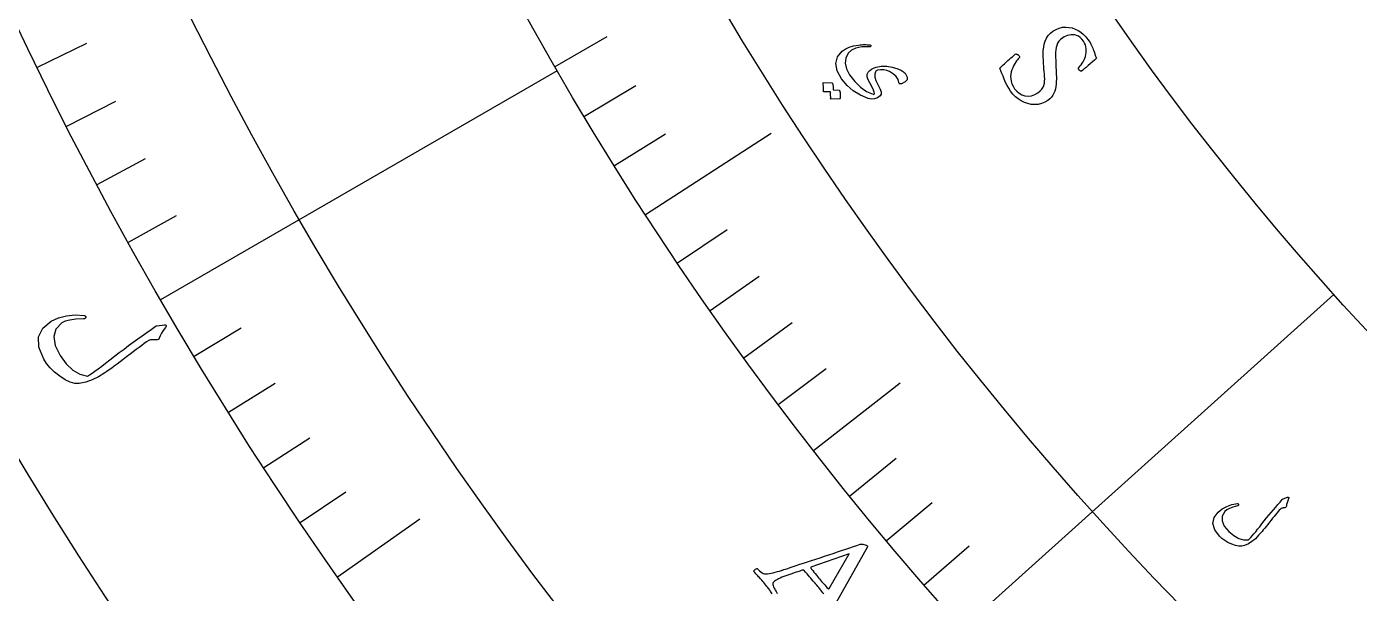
# Model space of a CAD drawing. Header units: millimetres. Extents: x -68 to 68, y -68 to 87.
# Drawn here: x -55.08 to -33.47, y -35.31 to -26.12 of the extents above; entities that cross this region are included whole.
import ezdxf

# ---------------------------------------------------------------- set-up
doc = ezdxf.new("R2010")
doc.units = ezdxf.units.MM
for name, color, linetype in [('ENGRAVE', 7, 'Continuous'), ('ENGRAVE_FINE', 8, 'Continuous'), ('TEXT', 5, 'Continuous')]:
    doc.layers.add(name, color=color, linetype=linetype)

msp = doc.modelspace()

# ---------------------------------------------------------------- linework, layer by layer
at = {"layer": 'ENGRAVE'}
for points in [[(-52.9033, -30.5437), (-46.4731, -26.8313)], [(-45.0436, -29.1675), (-43.0038, -27.8467)], [(-39.9032, -35.8804), (-33.88, -30.4645)], [(-42.3211, -32.9938), (-40.9157, -31.8982)], [(-50.04, -35.0384), (-48.7019, -34.1014)]]:
    msp.add_lwpolyline(points, dxfattribs=at)
for radius in [66.15, 66.15, 64.3781, 61.0875, 61.0875, 58.4888, 53.6625, 53.6625, 50.8275, 45.5625, 45.5625]:
    msp.add_circle((0, 0), radius, dxfattribs=at)
at = {"layer": 'ENGRAVE_FINE'}
for points in [[(-46.5098, -26.7675), (-45.6674, -26.2826)], [(-54.9051, -26.779), (-54.1043, -26.3884)], [(-46.0353, -27.5756), (-45.2015, -27.0761)], [(-54.4294, -27.7331), (-53.6355, -27.3286)], [(-45.5465, -28.3757), (-44.7215, -27.8617)], [(-53.9371, -28.6788), (-53.1504, -28.2605)], [(-53.4283, -29.6158), (-52.649, -29.1838)], [(-44.5265, -29.9508), (-43.72, -29.4083)], [(-43.9956, -30.7253), (-43.1987, -30.1688)], [(-52.3622, -31.4624), (-51.5985, -31.0035)], [(-43.451, -31.4909), (-42.664, -30.9205)], [(-42.8928, -32.2471), (-42.1158, -31.663)], [(-51.8051, -32.3714), (-51.0495, -31.8993)], [(-51.2323, -33.2706), (-50.485, -32.7854)], [(-41.7361, -33.7307), (-40.9801, -33.1197)], [(-50.6438, -34.1597), (-49.9052, -33.6615)], [(-41.138, -34.4576), (-40.3929, -33.8335)], [(-40.527, -35.1743), (-39.7929, -34.5371)]]:
    msp.add_lwpolyline(points, dxfattribs=at)
at = {"layer": 'TEXT'}
for points in [[(-37.8682, -26.3288), (-37.8497, -26.3564), (-37.8336, -26.382), (-37.82, -26.4059), (-37.8089, -26.4278), (-37.7993, -26.4492), (-37.7901, -26.4713), (-37.7812, -26.4939), (-37.7728, -26.5172), (-37.764, -26.5422), (-37.754, -26.5699), (-37.7427, -26.6003), (-37.7301, -26.6335), (-37.7622, -26.664), (-37.7953, -26.6943), (-37.8294, -26.7244), (-37.8644, -26.7544), (-37.8978, -26.7824), (-37.9267, -26.8064), (-37.9513, -26.8264), (-37.9715, -26.8425), (-37.976, -26.8455), (-37.9813, -26.846), (-37.9876, -26.844), (-37.9947, -26.8396), (-38.0017, -26.834), (-38.0076, -26.8287), (-38.0124, -26.8237), (-38.0162, -26.8189), (-38.0201, -26.8125), (-38.0225, -26.8061), (-38.0235, -26.7997), (-38.023, -26.7934), (-38.0075, -26.7783), (-37.9918, -26.7603), (-37.976, -26.7396), (-37.9601, -26.716), (-37.945, -26.6903), (-37.9315, -26.6632), (-37.9197, -26.6348), (-37.9096, -26.605), (-37.9017, -26.5743), (-37.8967, -26.5432), (-37.8945, -26.5118), (-37.8952, -26.48), (-37.8996, -26.4484), (-37.9083, -26.4178), (-37.9215, -26.388), (-37.9391, -26.359), (-37.9652, -26.3256), (-37.9927, -26.2988), (-38.0214, -26.2787), (-38.0514, -26.2652), (-38.0819, -26.2572), (-38.1122, -26.2534), (-38.1424, -26.2539), (-38.1724, -26.2587), (-38.2014, -26.2667), (-38.2286, -26.2769), (-38.2539, -26.2892), (-38.2775, -26.3037), (-38.311, -26.3302), (-38.3383, -26.3595), (-38.3592, -26.3914), (-38.3737, -26.426), (-38.3835, -26.4627), (-38.39, -26.501), (-38.3934, -26.5409), (-38.3935, -26.5824), (-38.392, -26.6249), (-38.3907, -26.6677), (-38.3895, -26.7107), (-38.3884, -26.754), (-38.3868, -26.787), (-38.3852, -26.8216), (-38.3833, -26.8579), (-38.3814, -26.8958), (-38.3799, -26.9347), (-38.3797, -26.9738), (-38.3807, -27.0131), (-38.383, -27.0526), (-38.3874, -27.0916), (-38.395, -27.1293), (-38.4056, -27.1658), (-38.4194, -27.2011), (-38.4371, -27.2344), (-38.4593, -27.265), (-38.486, -27.2929), (-38.5173, -27.318), (-38.5677, -27.3486), (-38.6201, -27.3702), (-38.6745, -27.3828), (-38.7309, -27.3864), (-38.7876, -27.3819), (-38.8429, -27.3704), (-38.8968, -27.3518), (-38.9494, -27.3263), (-38.999, -27.2946), (-39.0443, -27.2579), (-39.0852, -27.2162), (-39.1216, -27.1694), (-39.1523, -27.1224), (-39.1797, -27.0745), (-39.2039, -27.0256), (-39.2249, -26.9757), (-39.2439, -26.9268), (-39.2623, -26.8808), (-39.28, -26.8376), (-39.2971, -26.7974), (-39.273, -26.7729), (-39.2477, -26.7481), (-39.2213, -26.723), (-39.1936, -26.6976), (-39.1661, -26.673), (-39.1402, -26.6501), (-39.1158, -26.629), (-39.093, -26.6097), (-39.073, -26.5931), (-39.0572, -26.5801), (-39.0454, -26.5708), (-39.0376, -26.5651), (-39.0298, -26.5669), (-39.022, -26.5693), (-39.0143, -26.5723), (-39.0068, -26.5759), (-38.9997, -26.5801), (-38.9933, -26.585), (-38.9877, -26.5906), (-38.9828, -26.5969), (-38.9786, -26.6053), (-38.9777, -26.6135), (-38.98, -26.6215), (-38.9856, -26.6293), (-38.9976, -26.6428), (-39.011, -26.6595), (-39.0258, -26.6794), (-39.0421, -26.7026), (-39.0585, -26.7286), (-39.0738, -26.7569), (-39.088, -26.7877), (-39.101, -26.8208), (-39.1116, -26.8558), (-39.1184, -26.892), (-39.1213, -26.9295), (-39.1204, -26.9682), (-39.1144, -27.0078), (-39.1018, -27.048), (-39.0827, -27.0888), (-39.057, -27.1301), (-39.0234, -27.1706), (-38.9843, -27.203), (-38.9398, -27.2274), (-38.8899, -27.2438), (-38.8372, -27.2499), (-38.7844, -27.2435), (-38.7313, -27.2246), (-38.6781, -27.1933), (-38.6434, -27.1657), (-38.6159, -27.1367), (-38.5957, -27.1063), (-38.5827, -27.0746), (-38.5749, -27.0414), (-38.5703, -27.0067), (-38.5689, -26.9703), (-38.5706, -26.9324), (-38.574, -26.8931), (-38.5777, -26.8523), (-38.5816, -26.8102), (-38.5857, -26.7667), (-38.5886, -26.7171), (-38.5909, -26.6663), (-38.5925, -26.6141), (-38.5933, -26.5606), (-38.5916, -26.5072), (-38.5856, -26.4552), (-38.5753, -26.4047), (-38.5607, -26.3555), (-38.5402, -26.3092), (-38.5124, -26.2671), (-38.4772, -26.2292), (-38.4346, -26.1956), (-38.3849, -26.1664), (-38.334, -26.1457), (-38.282, -26.1336), (-38.2288, -26.13), (-38.1758, -26.1339), (-38.1244, -26.1444), (-38.0744, -26.1615), (-38.026, -26.1852), (-37.9804, -26.2143), (-37.9389, -26.248), (-37.9015, -26.2861), (-37.8682, -26.3288)], [(-40.9333, -27.029), (-40.9466, -26.9789), (-40.9762, -26.9327), (-41.0221, -26.8904), (-41.0843, -26.8519), (-41.1321, -26.8327), (-41.1808, -26.8226), (-41.2304, -26.8214), (-41.281, -26.8292), (-41.29, -26.8325), (-41.2982, -26.8377), (-41.3058, -26.8446), (-41.3126, -26.8534), (-41.3267, -26.8914), (-41.3251, -26.9389), (-41.3077, -26.9958), (-41.2746, -27.0621), (-41.2412, -27.127), (-41.2239, -27.1788), (-41.2227, -27.2174), (-41.2377, -27.2429), (-41.2833, -27.2748), (-41.3308, -27.2929), (-41.38, -27.2972), (-41.4309, -27.2877), (-41.5585, -27.2345), (-41.6731, -27.1635), (-41.7746, -27.0747), (-41.8628, -26.9682), (-41.9352, -26.8364), (-41.958, -26.7179), (-41.9312, -26.6129), (-41.8552, -26.5215), (-41.8039, -26.4864), (-41.7421, -26.4579), (-41.6699, -26.4359), (-41.5872, -26.4203), (-41.5631, -26.4178), (-41.5395, -26.4159), (-41.5163, -26.4147), (-41.4937, -26.4141), (-41.4714, -26.4142), (-41.4493, -26.415), (-41.4274, -26.4164), (-41.4058, -26.4186), (-41.396, -26.4209), (-41.3901, -26.4248), (-41.3882, -26.4304), (-41.3902, -26.4375), (-41.3945, -26.4435), (-41.3999, -26.4478), (-41.4064, -26.4503), (-41.4141, -26.451), (-41.5329, -26.4524), (-41.6297, -26.4699), (-41.7045, -26.5036), (-41.7571, -26.5537), (-41.7963, -26.632), (-41.8053, -26.7163), (-41.7841, -26.8066), (-41.7328, -26.9027), (-41.648, -27.0136), (-41.556, -27.1032), (-41.4568, -27.1714), (-41.3507, -27.2183), (-41.343, -27.2203), (-41.3374, -27.2192), (-41.3337, -27.215), (-41.332, -27.2079), (-41.3351, -27.1852), (-41.3477, -27.1507), (-41.3698, -27.1045), (-41.4015, -27.0463), (-41.4313, -26.9857), (-41.4463, -26.9343), (-41.4465, -26.8924), (-41.432, -26.8598), (-41.4073, -26.8332), (-41.3778, -26.811), (-41.3432, -26.7934), (-41.3037, -26.7803), (-41.2188, -26.7657), (-41.132, -26.7655), (-41.0434, -26.7795), (-40.953, -26.8077), (-40.9304, -26.8161), (-40.9097, -26.8251), (-40.8909, -26.8346), (-40.874, -26.8447), (-40.859, -26.8552), (-40.8458, -26.866), (-40.8345, -26.8772), (-40.825, -26.8886), (-40.7978, -26.9398), (-40.7995, -26.9834), (-40.8302, -27.0193), (-40.8899, -27.0477), (-40.9085, -27.0516), (-40.9219, -27.0497), (-40.9302, -27.0422), (-40.9333, -27.029)], [(-41.9042, -27.1512), (-41.9016, -27.1518), (-41.8991, -27.1535), (-41.8969, -27.1562), (-41.8949, -27.16), (-41.8914, -27.1758), (-41.8885, -27.1915), (-41.8864, -27.2072), (-41.8851, -27.2227), (-41.8845, -27.2383), (-41.8847, -27.2541), (-41.8857, -27.27), (-41.8875, -27.2861), (-41.8888, -27.2899), (-41.891, -27.2926), (-41.8941, -27.2943), (-41.8981, -27.2949), (-42.0358, -27.2957), (-42.0382, -27.2948), (-42.0398, -27.2923), (-42.0407, -27.2881), (-42.0409, -27.2823), (-42.0404, -27.2779), (-42.0401, -27.2712), (-42.0402, -27.2621), (-42.0405, -27.2506), (-42.0411, -27.2367), (-42.0419, -27.2201), (-42.0429, -27.2009), (-42.0442, -27.1791), (-42.1517, -27.1783), (-42.1555, -27.1775), (-42.158, -27.1749), (-42.1591, -27.1706), (-42.1588, -27.1644), (-42.1586, -27.1591), (-42.1585, -27.1508), (-42.1585, -27.1396), (-42.1586, -27.1254), (-42.1588, -27.1082), (-42.1593, -27.0876), (-42.1601, -27.0638), (-42.1612, -27.0367), (-42.1606, -27.0335), (-42.1592, -27.0313), (-42.1571, -27.0303), (-42.1543, -27.0305), (-42.0197, -27.0342), (-42.017, -27.0348), (-42.0146, -27.0365), (-42.0124, -27.0392), (-42.0104, -27.043), (-42.0069, -27.0562), (-42.0041, -27.0693), (-42.0021, -27.0825), (-42.0009, -27.0958), (-42.0003, -27.109), (-42.0004, -27.1222), (-42.0011, -27.1353), (-42.0023, -27.1483)], [(-52.8464, -30.9558), (-52.8379, -30.9556), (-52.8306, -30.9575), (-52.8245, -30.9616), (-52.8196, -30.9677), (-52.8169, -30.9751), (-52.8171, -30.9829), (-52.8203, -30.991), (-52.8265, -30.9994), (-52.8635, -31.0469), (-52.8931, -31.0919), (-52.9154, -31.1343), (-52.9303, -31.1741), (-52.9365, -31.187), (-52.9472, -31.1959), (-52.9624, -31.2008), (-52.982, -31.2017), (-52.9922, -31.201), (-53.0019, -31.2003), (-53.0113, -31.1997), (-53.0202, -31.1992), (-53.0286, -31.1988), (-53.0363, -31.1983), (-53.0434, -31.1977), (-53.0498, -31.1971), (-53.0611, -31.1965), (-53.0731, -31.1983), (-53.0858, -31.2027), (-53.0991, -31.2095), (-53.134, -31.2333), (-53.1717, -31.2598), (-53.2122, -31.289), (-53.2556, -31.321), (-53.3019, -31.3555), (-53.3511, -31.3925), (-53.4033, -31.432), (-53.4585, -31.4739), (-53.513, -31.5166), (-53.5645, -31.5564), (-53.613, -31.5931), (-53.6585, -31.6269), (-53.701, -31.6578), (-53.7406, -31.6862), (-53.7773, -31.712), (-53.8112, -31.7352), (-53.9139, -31.7995), (-54.0178, -31.8493), (-54.1229, -31.8845), (-54.2292, -31.9049), (-54.2987, -31.9048), (-54.3742, -31.8856), (-54.4554, -31.8472), (-54.5425, -31.7897), (-54.6266, -31.7212), (-54.6978, -31.6523), (-54.756, -31.5828), (-54.8013, -31.513), (-54.8801, -31.3184), (-54.8862, -31.1506), (-54.8198, -31.01), (-54.6812, -30.8964), (-54.5614, -30.841), (-54.4323, -30.8076), (-54.294, -30.796), (-54.1465, -30.8061), (-54.1372, -30.808), (-54.1301, -30.8115), (-54.1253, -30.8166), (-54.1227, -30.8233), (-54.1214, -30.8313), (-54.1219, -30.8382), (-54.124, -30.844), (-54.1279, -30.8486), (-54.1344, -30.8541), (-54.1416, -30.8578), (-54.1494, -30.8598), (-54.1578, -30.8601), (-54.2801, -30.8656), (-54.3798, -30.878), (-54.457, -30.8974), (-54.5115, -30.9239), (-54.6047, -31.0237), (-54.6401, -31.1455), (-54.6175, -31.2891), (-54.5368, -31.4543), (-54.4386, -31.5885), (-54.3322, -31.6891), (-54.218, -31.7562), (-54.096, -31.7897), (-54.0603, -31.7665), (-54.019, -31.7385), (-53.9723, -31.7056), (-53.9201, -31.668), (-53.8623, -31.6253), (-53.7989, -31.5775), (-53.73, -31.5244), (-53.6554, -31.4661), (-53.5778, -31.407), (-53.5013, -31.3492), (-53.4258, -31.2927), (-53.3512, -31.2375), (-53.2776, -31.1838), (-53.2048, -31.1316), (-53.1329, -31.081), (-53.0618, -31.032), (-52.995, -30.9819), (-52.9867, -30.9775), (-52.9783, -30.9742), (-52.9701, -30.972), (-52.9619, -30.9708)], [(-34.6315, -33.75), (-34.6263, -33.7486), (-34.6215, -33.7487), (-34.6172, -33.7502), (-34.6134, -33.7533), (-34.6106, -33.7574), (-34.6095, -33.7621), (-34.6103, -33.7675), (-34.6127, -33.7736), (-34.628, -33.808), (-34.6392, -33.8397), (-34.6463, -33.8688), (-34.6493, -33.8953), (-34.6512, -33.9041), (-34.6563, -33.9111), (-34.6648, -33.9163), (-34.6765, -33.9198), (-34.6828, -33.9209), (-34.6889, -33.9219), (-34.6947, -33.9229), (-34.7002, -33.924), (-34.7053, -33.925), (-34.7101, -33.9258), (-34.7145, -33.9265), (-34.7184, -33.9271), (-34.7254, -33.9284), (-34.7324, -33.9313), (-34.7395, -33.9359), (-34.7465, -33.942), (-34.7641, -33.9617), (-34.783, -33.9834), (-34.8032, -34.0072), (-34.8247, -34.0331), (-34.8476, -34.061), (-34.8719, -34.0909), (-34.8977, -34.1227), (-34.9249, -34.1564), (-34.9515, -34.1905), (-34.9768, -34.2223), (-35.0008, -34.2519), (-35.0233, -34.2792), (-35.0445, -34.3043), (-35.0642, -34.3275), (-35.0827, -34.3486), (-35.0997, -34.3678), (-35.1524, -34.4222), (-35.208, -34.468), (-35.2665, -34.505), (-35.3279, -34.5334), (-35.3701, -34.5438), (-35.4187, -34.5435), (-35.4738, -34.5324), (-35.5352, -34.5107), (-35.5964, -34.4819), (-35.6499, -34.4509), (-35.6956, -34.4176), (-35.7336, -34.3822), (-35.8106, -34.2763), (-35.8396, -34.1756), (-35.8207, -34.0803), (-35.7539, -33.9904), (-35.6897, -33.9386), (-35.6166, -33.8988), (-35.5345, -33.8707), (-35.4435, -33.8545), (-35.4375, -33.8542), (-35.4327, -33.8553), (-35.429, -33.8576), (-35.4264, -33.8613), (-35.4244, -33.866), (-35.4237, -33.8702), (-35.4241, -33.8741), (-35.4257, -33.8775), (-35.4289, -33.8818), (-35.4326, -33.8851), (-35.4371, -33.8875), (-35.4421, -33.8889), (-35.5155, -33.9108), (-35.5741, -33.9334), (-35.6179, -33.9569), (-35.6469, -33.9813), (-35.6882, -34.056), (-35.6913, -34.1351), (-35.6559, -34.2187), (-35.5821, -34.3066), (-35.5023, -34.3731), (-35.4227, -34.4181), (-35.3434, -34.4416), (-35.2644, -34.4436), (-35.2462, -34.4241), (-35.2253, -34.4009), (-35.2019, -34.374), (-35.1759, -34.3433), (-35.1472, -34.3087), (-35.116, -34.2702), (-35.0821, -34.2277), (-35.0456, -34.1811), (-35.0074, -34.1336), (-34.9697, -34.087), (-34.9324, -34.0414), (-34.8954, -33.9967), (-34.8588, -33.953), (-34.8225, -33.9104), (-34.7865, -33.8689), (-34.7507, -33.8285), (-34.7178, -33.788), (-34.7134, -33.7841), (-34.7088, -33.7809), (-34.7042, -33.7783), (-34.6994, -33.7764)], [(-41.7389, -34.6681), (-42.3596, -34.8852), (-42.3598, -34.8855), (-42.3604, -34.8863), (-42.3614, -34.8877), (-42.3627, -34.8895), (-42.364, -34.8915), (-42.3647, -34.8933), (-42.3648, -34.8947), (-42.3643, -34.8958), (-42.3489, -34.9164), (-42.3318, -34.9388), (-42.313, -34.9629), (-42.2926, -34.9888), (-42.2723, -35.0142), (-42.2541, -35.0368), (-42.2378, -35.0568), (-42.2236, -35.074), (-42.205, -35.0961), (-42.1871, -35.117), (-42.1698, -35.1364), (-42.1532, -35.1546), (-42.1365, -35.1725), (-42.1192, -35.1913), (-42.1011, -35.2109), (-42.0822, -35.2314), (-42.0804, -35.233), (-42.0783, -35.2336), (-42.0759, -35.2333), (-42.0731, -35.2322), (-42.0706, -35.2308), (-42.0688, -35.2298), (-42.0677, -35.2292), (-42.0673, -35.229)]]:
    msp.add_lwpolyline(points, close=True, dxfattribs=at)
for points in [[(-42.9865, -35.3182), (-42.9984, -35.3016), (-43.0092, -35.2865), (-43.0194, -35.272), (-43.0295, -35.2575), (-43.0397, -35.2431), (-43.0499, -35.2286), (-43.0611, -35.2132), (-43.0742, -35.1958), (-43.0894, -35.1764), (-43.1066, -35.1551), (-43.1241, -35.1338), (-43.1405, -35.1145), (-43.1557, -35.0971), (-43.1696, -35.0818), (-43.183, -35.0674), (-43.1964, -35.053), (-43.2097, -35.0385), (-43.2231, -35.0241), (-43.2372, -35.0087), (-43.2531, -34.9912), (-43.2705, -34.9717), (-43.2896, -34.9502), (-43.2879, -34.9459), (-43.2837, -34.9404), (-43.277, -34.9337), (-43.2677, -34.9257), (-43.2576, -34.918), (-43.2484, -34.9119), (-43.2403, -34.9074), (-43.2331, -34.9046), (-43.2239, -34.9149), (-43.211, -34.9274), (-43.1943, -34.9421), (-43.174, -34.9592), (-43.1526, -34.9749), (-43.1328, -34.9858), (-43.1146, -34.9919), (-43.098, -34.9933), (-43.0664, -34.9919), (-43.0347, -34.9885), (-43.0028, -34.9829), (-42.9706, -34.9754), (-42.9381, -34.9664), (-42.9051, -34.9568), (-42.8716, -34.9466), (-42.8375, -34.9357), (-42.8375, -34.9357), (-42.8335, -34.9344), (-42.8213, -34.9304), (-42.8011, -34.9238), (-42.7727, -34.9146), (-42.7375, -34.9031), (-42.6965, -34.8897), (-42.6499, -34.8742), (-42.5975, -34.8567), (-42.5407, -34.8379), (-42.4805, -34.8181), (-42.4171, -34.7975), (-42.3504, -34.776), (-42.2817, -34.7538), (-42.2122, -34.731), (-42.1418, -34.7077), (-42.0706, -34.6838), (-41.9998, -34.6599), (-41.9304, -34.6365), (-41.8624, -34.6136), (-41.7959, -34.5912), (-41.7322, -34.5697), (-41.6723, -34.5495), (-41.6164, -34.5307), (-41.5644, -34.5132), (-41.552, -34.5114), (-41.5371, -34.5116), (-41.5198, -34.5136), (-41.5001, -34.5175), (-41.4811, -34.5226), (-41.4659, -34.5282), (-41.4546, -34.5343), (-41.447, -34.5409), (-41.4456, -34.5427), (-41.4446, -34.5443), (-41.444, -34.5456), (-41.4439, -34.5466), (-41.4439, -34.5477), (-41.4437, -34.5493), (-41.4434, -34.5514), (-41.4428, -34.554), (-42.1486, -35.8158)], [(-42.1514, -35.3165), (-42.1654, -35.2985), (-42.1811, -35.279), (-42.1985, -35.258), (-42.2164, -35.2366), (-42.2337, -35.2158), (-42.2503, -35.1959), (-42.2663, -35.1766), (-42.2705, -35.1717), (-42.2746, -35.1667), (-42.2787, -35.1617), (-42.2829, -35.1568), (-42.2869, -35.1519), (-42.2907, -35.1473), (-42.2943, -35.143), (-42.2977, -35.1389), (-42.3216, -35.1102), (-42.3437, -35.0839), (-42.3641, -35.0599), (-42.3828, -35.0383), (-42.402, -35.0164), (-42.424, -34.9919), (-42.4489, -34.9647), (-42.4766, -34.9347), (-42.4777, -34.9338), (-42.4794, -34.9329), (-42.4816, -34.932), (-42.4845, -34.9312), (-42.4872, -34.9305), (-42.4892, -34.9301), (-42.4904, -34.9298), (-42.4908, -34.9297), (-42.494, -34.9308), (-42.5039, -34.9342), (-42.5202, -34.9398), (-42.5431, -34.9476), (-42.5705, -34.957), (-42.6005, -34.9671), (-42.6329, -34.978), (-42.6678, -34.9897), (-42.7033, -35.0017), (-42.7374, -35.0136), (-42.7701, -35.0254), (-42.8015, -35.0371), (-42.8323, -35.0485), (-42.8598, -35.06), (-42.8839, -35.0714), (-42.9047, -35.0828), (-42.9226, -35.0939), (-42.9383, -35.1041), (-42.9518, -35.1135), (-42.9629, -35.1221), (-42.9718, -35.1326), (-42.9764, -35.1461), (-42.9766, -35.1626), (-42.9724, -35.1821), (-42.9655, -35.2027), (-42.9572, -35.2227), (-42.9475, -35.242), (-42.9365, -35.2606), (-42.9259, -35.2771), (-42.9174, -35.2901), (-42.9109, -35.2995), (-42.9065, -35.3053), (-42.908, -35.3097)]]:
    msp.add_lwpolyline(points, dxfattribs=at)

doc.saveas('drawing.dxf')
